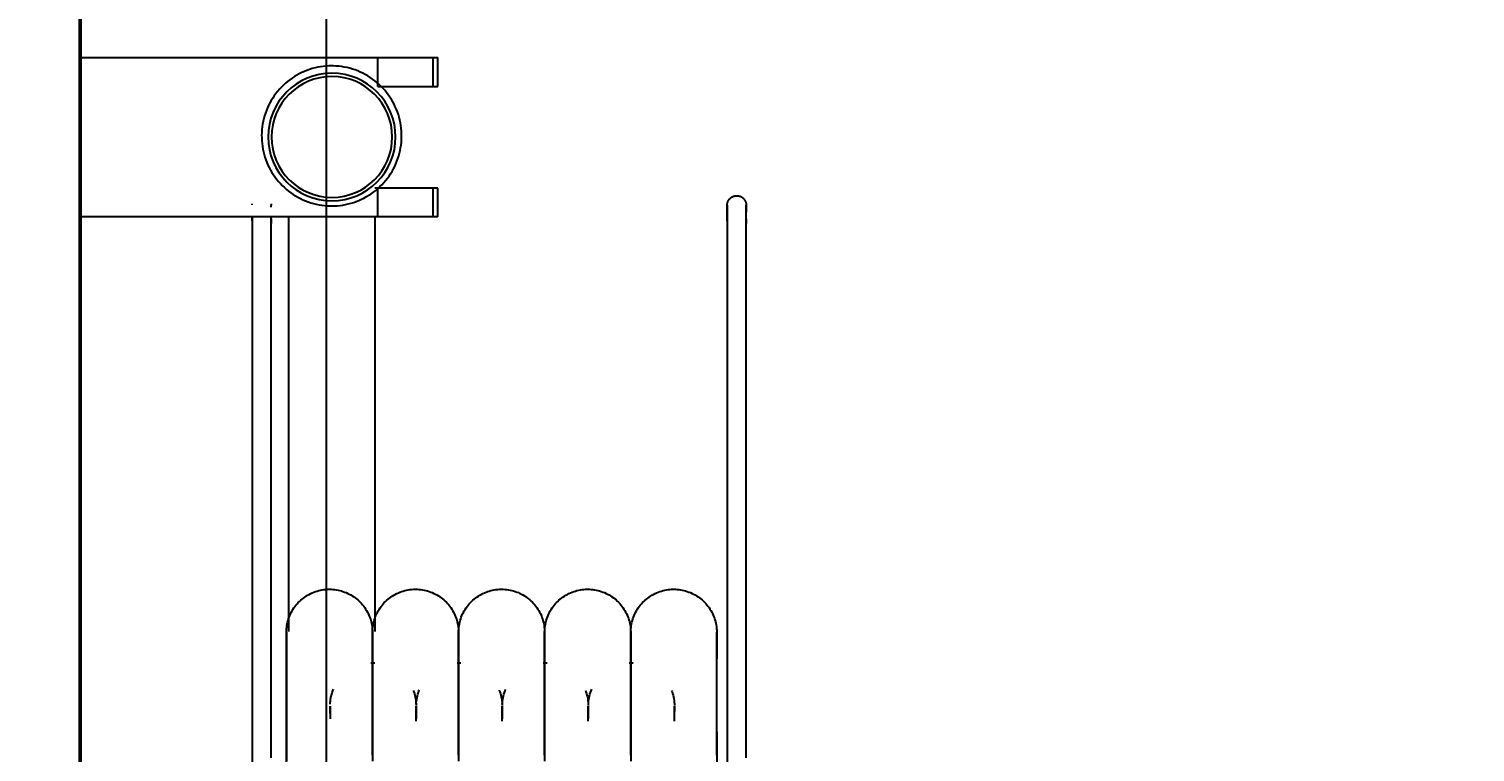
# Model space of a CAD drawing. Header units: millimetres. Extents: x -42700 to 155289, y -7931 to 68797.
# Drawn here: x 18438.7 to 18892.3, y 28455.1 to 28682 of the extents above; entities that cross this region are included whole.
import ezdxf

# ---------------------------------------------------------------- set-up
doc = ezdxf.new("R2010")
doc.units = ezdxf.units.MM
doc.layers.add('01 arquitectura', color=8, linetype='Continuous')
doc.layers.add('__L2_20Q', color=7, linetype='Continuous')
doc.styles.add('QUOTE', font='romans.shx', dxfattribs={"oblique": 20})
doc.dimstyles.new('QUOTE-DIS', dxfattribs={"dimscale": 50, "dimtxt": 2, "dimasz": 2.4, "dimexe": 0, "dimexo": 0, "dimgap": 1, "dimtad": 1, "dimdec": 0, "dimzin": 4, "dimdsep": 46, "dimtxsty": 'QUOTE', "dimblk1": 'CLOSEDBLANK', "dimblk2": 'CLOSEDBLANK', "dimsah": 1, "dimcen": 0.09, "dimclrd": 256, "dimclre": 256, "dimclrt": 9, "dimadec": 0, "dimazin": 0, "dimtfac": 1, "dimtdec": 0, "dimtix": 1, "dimtmove": 0, "dimatfit": 3, "dimldrblk": 'CLOSEDBLANK', "dimfxl": 1, "dimtfill": 1, "dimtolj": 1, "dimtzin": 0, "dimarcsym": 0})

# ---------------------------------------------------------------- blocks, each defined once
blk = doc.blocks.new('_CLOSEDBLANK')
at = {"color": 0, "linetype": 'ByBlock'}
for p, q in [((-1, 0.1667), (0, 0)), ((-1, 0.1667), (-1, -0.1667)), ((0, 0), (-1, -0.1667))]:
    blk.add_line(p, q, dxfattribs=at)
blk = doc.blocks.new('*D391')
at = {"layer": '__L2_20Q', "lineweight": -2, "transparency": 16777216}
for p, q in [((19407, 29255), (18907, 29255)), ((18907, 26560), (18907, 29135)), ((19407, 26440), (18907, 26440))]:
    blk.add_line(p, q, dxfattribs=at)
at = {"layer": '__L2_20Q', "lineweight": -2, "transparency": 16777216, "xscale": 120, "yscale": 120, "zscale": 120}
for p, rotation in [((18907, 29255), 90), ((18907, 26440), 270)]:
    blk.add_blockref('_CLOSEDBLANK', p, dxfattribs=dict(at, rotation=rotation))
at = {"layer": '__L2_20Q', "color": 9, "transparency": 16777216, "insert": (18807, 27847.5), "char_height": 100, "attachment_point": 5, "rotation": 90, "style": 'QUOTE', "bg_fill": 3, "box_fill_scale": 1.1, "bg_fill_color": 256, "bg_fill_true_color": 13158600, "bg_fill_transparency": 0}
blk.add_mtext('\\A1;2815', dxfattribs=at)
blk = doc.blocks.new('*D394')
at = {"layer": '__L2_20Q', "lineweight": -2, "transparency": 16777216}
for p, q in [((19407, 29740), (18532, 29740)), ((18532, 26310), (18532, 29620)), ((19407, 26190), (18532, 26190))]:
    blk.add_line(p, q, dxfattribs=at)
at = {"layer": '__L2_20Q', "lineweight": -2, "transparency": 16777216, "xscale": 120, "yscale": 120, "zscale": 120}
for p, rotation in [((18532, 29740), 90), ((18532, 26190), 270)]:
    blk.add_blockref('_CLOSEDBLANK', p, dxfattribs=dict(at, rotation=rotation))
at = {"layer": '__L2_20Q', "color": 9, "transparency": 16777216, "insert": (18432, 27965), "char_height": 100, "attachment_point": 5, "rotation": 90, "style": 'QUOTE', "bg_fill": 3, "box_fill_scale": 1.1, "bg_fill_color": 256, "bg_fill_true_color": 13158600, "bg_fill_transparency": 0}
blk.add_mtext('\\A1;L2 - 3550', dxfattribs=at)

msp = doc.modelspace()

# ---------------------------------------------------------------- linework, layer by layer
at = {"layer": '01 arquitectura', "color": 8, "lineweight": 50}
msp.add_line((18454.699, 25289.627), (18454.699, 32109.61), dxfattribs=at)
at = {"layer": '01 arquitectura', "color": 8}
for p, q in [((18454.699, 28672.972), (18548.114, 28672.972)), ((18548.114, 28672.972), (18565.434, 28672.972)), ((18548.114, 28663.913), (18548.114, 28672.972)), ((18565.434, 28672.972), (18566.934, 28672.972)), ((18565.434, 28663.905), (18565.434, 28672.972)), ((18566.934, 28663.905), (18566.934, 28672.972)), ((18548.123, 28663.905), (18565.434, 28663.905)), ((18565.434, 28663.905), (18566.934, 28663.905)), ((18548.114, 28632.039), (18547.151, 28632.039)), ((18565.434, 28632.039), (18548.114, 28632.039)), ((18548.114, 28622.972), (18548.114, 28632.039)), ((18566.934, 28632.039), (18565.434, 28632.039)), ((18565.434, 28622.972), (18565.434, 28632.039)), ((18566.934, 28622.972), (18566.934, 28632.039)), ((18514.699, 28626.055), (18514.699, 28626.549)), ((18548.114, 28622.972), (18454.699, 28622.972)), ((18508.699, 28621.735), (18508.699, 28622.972)), ((18514.699, 28622.338), (18514.699, 28620.912)), ((18565.434, 28622.972), (18548.114, 28622.972)), ((18566.934, 28622.972), (18565.434, 28622.972)), ((18663.698, 28622.338), (18663.698, 28620.912)), ((18546.639, 28483.036), (18547.179, 28483.025)), ((18573.639, 28483.036), (18574.179, 28483.025)), ((18600.639, 28483.036), (18601.179, 28483.025)), ((18627.639, 28483.036), (18628.179, 28483.025))]:
    msp.add_line(p, q, dxfattribs=at)
at = {"layer": '01 arquitectura', "color": 8, "flags": 128}
for points in [[(18533.629, 28670.35), (18532.75, 28670.332), (18531.873, 28670.28), (18530.999, 28670.192), (18530.13, 28670.069), (18529.265, 28669.912), (18528.408, 28669.72), (18527.559, 28669.495), (18526.72, 28669.235), (18525.892, 28668.942), (18525.076, 28668.616), (18524.274, 28668.258), (18523.487, 28667.868), (18522.716, 28667.447), (18521.962, 28666.995), (18521.228, 28666.514), (18520.513, 28666.003), (18519.819, 28665.465), (18519.147, 28664.899), (18518.498, 28664.307), (18517.874, 28663.689), (18517.274, 28663.047), (18516.701, 28662.381), (18516.155, 28661.693), (18515.637, 28660.983), (18515.148, 28660.254), (18514.688, 28659.505), (18514.259, 28658.739), (18513.86, 28657.956), (18513.493, 28657.158), (18513.159, 28656.346), (18512.857, 28655.521), (18512.588, 28654.684), (18512.353, 28653.838), (18512.152, 28652.983), (18511.986, 28652.12), (18511.854, 28651.252), (18511.757, 28650.379), (18511.695, 28649.503), (18511.667, 28648.625), (18511.676, 28647.746), (18511.719, 28646.869), (18511.797, 28645.994), (18511.91, 28645.123), (18512.058, 28644.257), (18512.241, 28643.398), (18512.457, 28642.546), (18512.708, 28641.704), (18512.992, 28640.873), (18513.309, 28640.054), (18513.658, 28639.248), (18514.04, 28638.457), (18514.453, 28637.681), (18514.896, 28636.923), (18515.369, 28636.183), (18515.872, 28635.463), (18516.403, 28634.763), (18516.962, 28634.085), (18517.547, 28633.43), (18518.158, 28632.799), (18518.794, 28632.193), (18519.453, 28631.612), (18520.135, 28631.059), (18520.839, 28630.533), (18521.563, 28630.036), (18522.307, 28629.568), (18523.069, 28629.131), (18523.847, 28628.724), (18524.641, 28628.348), (18525.45, 28628.005), (18526.271, 28627.694), (18527.105, 28627.416), (18527.949, 28627.172), (18528.802, 28626.962), (18529.662, 28626.786), (18530.529, 28626.645), (18531.401, 28626.538), (18532.277, 28626.467), (18533.154, 28626.43), (18533.629, 28626.425)], [(18533.629, 28626.425), (18534.507, 28626.443), (18535.384, 28626.495), (18536.258, 28626.583), (18537.128, 28626.706), (18537.992, 28626.863), (18538.849, 28627.055), (18539.698, 28627.28), (18540.537, 28627.54), (18541.365, 28627.833), (18542.181, 28628.159), (18542.983, 28628.517), (18543.77, 28628.907), (18544.541, 28629.328), (18545.295, 28629.78), (18546.029, 28630.261), (18546.744, 28630.772), (18547.438, 28631.31), (18548.11, 28631.876), (18548.759, 28632.468), (18549.383, 28633.086), (18549.983, 28633.728), (18550.556, 28634.394), (18551.102, 28635.082), (18551.62, 28635.792), (18552.109, 28636.521), (18552.569, 28637.27), (18552.998, 28638.036), (18553.397, 28638.819), (18553.764, 28639.617), (18554.098, 28640.429), (18554.4, 28641.254), (18554.669, 28642.091), (18554.904, 28642.937), (18555.105, 28643.792), (18555.271, 28644.655), (18555.403, 28645.523), (18555.5, 28646.396), (18555.563, 28647.272), (18555.59, 28648.15), (18555.582, 28649.029), (18555.538, 28649.906), (18555.46, 28650.781), (18555.347, 28651.652), (18555.199, 28652.518), (18555.017, 28653.377), (18554.8, 28654.229), (18554.549, 28655.071), (18554.265, 28655.902), (18553.948, 28656.721), (18553.599, 28657.527), (18553.217, 28658.318), (18552.805, 28659.094), (18552.361, 28659.852), (18551.888, 28660.592), (18551.385, 28661.312), (18550.854, 28662.012), (18550.295, 28662.69), (18549.71, 28663.345), (18549.099, 28663.976), (18548.463, 28664.582), (18547.804, 28665.163), (18547.122, 28665.716), (18546.418, 28666.242), (18545.694, 28666.739), (18544.95, 28667.207), (18544.189, 28667.645), (18543.41, 28668.051), (18542.616, 28668.427), (18541.807, 28668.77), (18540.986, 28669.081), (18540.152, 28669.359), (18539.308, 28669.603), (18538.456, 28669.813), (18537.595, 28669.989), (18536.728, 28670.13), (18535.856, 28670.237), (18534.98, 28670.308), (18534.103, 28670.345), (18533.629, 28670.35)], [(18657.698, 28626.618), (18657.701, 28626.738), (18657.708, 28626.858), (18657.72, 28626.977), (18657.736, 28627.096), (18657.758, 28627.214), (18657.784, 28627.331), (18657.815, 28627.447), (18657.85, 28627.562), (18657.89, 28627.675), (18657.935, 28627.787), (18657.984, 28627.896), (18658.037, 28628.004), (18658.095, 28628.109), (18658.156, 28628.212), (18658.222, 28628.312), (18658.292, 28628.41), (18658.365, 28628.505), (18658.443, 28628.596), (18658.524, 28628.685), (18658.608, 28628.77), (18658.696, 28628.852), (18658.787, 28628.931), (18658.881, 28629.005), (18658.978, 28629.076), (18659.077, 28629.143), (18659.18, 28629.206), (18659.284, 28629.264), (18659.391, 28629.319), (18659.5, 28629.369), (18659.611, 28629.414), (18659.724, 28629.456), (18659.838, 28629.492), (18659.954, 28629.524), (18660.07, 28629.552), (18660.188, 28629.575), (18660.307, 28629.593), (18660.426, 28629.606), (18660.546, 28629.614), (18660.666, 28629.618), (18660.786, 28629.617), (18660.906, 28629.611), (18661.025, 28629.6), (18661.144, 28629.585), (18661.262, 28629.565), (18661.38, 28629.54), (18661.496, 28629.51), (18661.611, 28629.476), (18661.725, 28629.437), (18661.837, 28629.394), (18661.947, 28629.346), (18662.055, 28629.294), (18662.161, 28629.238), (18662.264, 28629.177), (18662.365, 28629.112), (18662.464, 28629.044), (18662.559, 28628.971), (18662.652, 28628.895), (18662.741, 28628.815), (18662.828, 28628.732), (18662.91, 28628.645), (18662.99, 28628.555), (18663.065, 28628.461), (18663.137, 28628.365), (18663.205, 28628.266), (18663.269, 28628.165), (18663.329, 28628.061), (18663.384, 28627.954), (18663.435, 28627.846), (18663.482, 28627.736), (18663.525, 28627.623), (18663.563, 28627.509), (18663.596, 28627.394), (18663.625, 28627.278), (18663.649, 28627.16), (18663.668, 28627.042), (18663.683, 28626.923), (18663.692, 28626.803), (18663.697, 28626.683), (18663.698, 28626.618)], [(18508.701, 28626.738), (18508.708, 28626.858), (18508.72, 28626.977), (18508.737, 28627.096)], [(18514.669, 28627.042), (18514.683, 28626.923), (18514.693, 28626.803), (18514.698, 28626.683)], [(18657.698, 28621.735), (18657.698, 28623.646), (18657.698, 28625.087), (18657.698, 28626.055), (18657.698, 28626.549), (18657.698, 28626.618)], [(18657.698, 28626.618), (18657.698, 28626.381), (18657.698, 28625.668), (18657.698, 28624.482), (18657.698, 28622.825), (18657.698, 28620.698), (18657.698, 28618.106), (18657.698, 28615.052), (18657.698, 28611.541), (18657.698, 28607.58), (18657.698, 28603.173), (18657.698, 28598.33), (18657.698, 28593.056), (18657.698, 28587.361), (18657.698, 28581.253), (18657.698, 28574.743), (18657.698, 28567.841), (18657.698, 28560.558), (18657.698, 28552.905), (18657.698, 28544.895), (18657.698, 28536.54), (18657.698, 28527.855), (18657.698, 28518.852), (18657.698, 28509.547), (18657.698, 28499.954), (18657.698, 28490.088), (18657.698, 28479.966), (18657.698, 28469.603), (18657.698, 28459.016), (18657.698, 28448.223)], [(18663.698, 28626.618), (18663.698, 28626.381), (18663.698, 28625.668), (18663.698, 28624.482)], [(18663.698, 28453.214), (18663.698, 28463.915), (18663.698, 28474.401), (18663.698, 28484.655), (18663.698, 28494.661), (18663.698, 28504.403), (18663.698, 28513.866), (18663.698, 28523.034), (18663.698, 28531.892), (18663.698, 28540.427), (18663.698, 28548.624), (18663.698, 28556.472), (18663.698, 28563.956), (18663.698, 28571.065), (18663.698, 28577.788), (18663.698, 28584.114), (18663.698, 28590.033), (18663.698, 28595.536), (18663.698, 28600.613), (18663.698, 28605.256), (18663.698, 28609.458), (18663.698, 28613.213), (18663.698, 28616.514), (18663.698, 28619.356), (18663.698, 28621.735), (18663.698, 28623.646), (18663.698, 28625.087), (18663.698, 28626.055), (18663.698, 28626.549), (18663.698, 28626.618)], [(18508.699, 28622.825), (18508.699, 28620.698), (18508.699, 28618.106), (18508.699, 28615.052), (18508.699, 28611.541), (18508.699, 28607.58), (18508.699, 28603.173), (18508.699, 28598.33), (18508.699, 28593.056), (18508.699, 28587.361), (18508.699, 28581.253), (18508.699, 28574.743), (18508.699, 28567.841), (18508.699, 28560.558), (18508.699, 28552.905), (18508.699, 28544.895), (18508.699, 28536.54), (18508.699, 28527.855), (18508.699, 28518.852), (18508.699, 28509.547), (18508.699, 28499.954), (18508.699, 28490.088), (18508.699, 28479.966), (18508.699, 28469.603), (18508.699, 28459.016), (18508.699, 28448.223)], [(18514.699, 28453.214), (18514.699, 28463.915), (18514.699, 28474.401), (18514.699, 28484.655), (18514.699, 28494.661), (18514.699, 28504.403), (18514.699, 28513.866), (18514.699, 28523.034), (18514.699, 28531.892), (18514.699, 28540.427), (18514.699, 28548.624), (18514.699, 28556.472), (18514.699, 28563.956), (18514.699, 28571.065), (18514.699, 28577.788), (18514.699, 28584.114), (18514.699, 28590.033), (18514.699, 28595.536), (18514.699, 28600.613), (18514.699, 28605.256), (18514.699, 28609.458), (18514.699, 28613.213), (18514.699, 28616.514), (18514.699, 28619.356), (18514.699, 28621.735), (18514.699, 28622.972)], [(18520.15, 28492.93), (18520.15, 28498.667), (18520.15, 28507.501), (18520.15, 28516.174), (18520.15, 28524.673), (18520.15, 28532.985), (18520.15, 28541.096), (18520.15, 28548.992), (18520.15, 28556.662), (18520.15, 28564.093), (18520.15, 28571.273), (18520.15, 28578.191), (18520.15, 28584.836), (18520.15, 28591.196), (18520.15, 28597.263), (18520.15, 28603.025), (18520.15, 28608.475), (18520.15, 28613.602), (18520.15, 28618.4), (18520.15, 28622.86)], [(18547.15, 28622.972), (18547.15, 28620.85), (18547.15, 28616.234), (18547.15, 28611.283), (18547.15, 28606.006), (18547.15, 28600.412), (18547.15, 28594.508), (18547.15, 28588.305), (18547.15, 28581.813), (18547.15, 28575.041), (18547.15, 28568.001), (18547.15, 28560.704), (18547.15, 28553.162), (18547.15, 28545.386), (18547.15, 28537.389), (18547.15, 28529.184), (18547.15, 28520.785), (18547.15, 28512.203), (18547.15, 28503.454), (18547.15, 28494.552), (18547.15, 28492.93)], [(18519.438, 28492.653), (18519.449, 28493.193), (18519.482, 28493.732), (18519.535, 28494.269), (18519.611, 28494.804), (18519.707, 28495.335), (18519.825, 28495.862), (18519.964, 28496.384), (18520.124, 28496.899), (18520.304, 28497.408), (18520.504, 28497.91), (18520.724, 28498.403), (18520.964, 28498.887), (18521.223, 28499.361), (18521.5, 28499.824), (18521.796, 28500.275), (18522.11, 28500.715), (18522.441, 28501.141), (18522.789, 28501.554), (18523.153, 28501.953), (18523.533, 28502.337), (18523.928, 28502.705), (18524.337, 28503.058), (18524.76, 28503.393), (18525.196, 28503.712), (18525.644, 28504.013), (18526.104, 28504.295), (18526.575, 28504.559), (18527.057, 28504.804), (18527.547, 28505.03), (18528.046, 28505.235), (18528.554, 28505.421), (18529.068, 28505.586), (18529.588, 28505.73), (18530.114, 28505.854), (18530.644, 28505.956), (18531.178, 28506.037), (18531.714, 28506.097), (18532.253, 28506.135), (18532.793, 28506.152), (18532.938, 28506.153)], [(18532.938, 28506.153), (18533.478, 28506.142), (18534.017, 28506.11), (18534.554, 28506.056), (18535.089, 28505.98), (18535.62, 28505.884), (18536.147, 28505.766), (18536.669, 28505.627), (18537.185, 28505.467), (18537.694, 28505.287), (18538.195, 28505.087), (18538.688, 28504.867), (18539.172, 28504.627), (18539.646, 28504.368), (18540.109, 28504.091), (18540.561, 28503.795), (18541, 28503.481), (18541.427, 28503.15), (18541.84, 28502.802), (18542.239, 28502.438), (18542.623, 28502.058), (18542.991, 28501.663), (18543.343, 28501.254), (18543.679, 28500.831), (18543.997, 28500.395), (18544.298, 28499.947), (18544.581, 28499.487), (18544.845, 28499.016), (18545.09, 28498.534), (18545.315, 28498.044), (18545.521, 28497.545), (18545.706, 28497.038), (18545.871, 28496.523), (18546.016, 28496.003), (18546.139, 28495.477), (18546.242, 28494.947), (18546.323, 28494.413), (18546.383, 28493.877), (18546.421, 28493.338), (18546.437, 28492.799), (18546.438, 28492.653)], [(18546.438, 28492.653), (18546.449, 28493.193), (18546.481, 28493.732), (18546.535, 28494.269), (18546.611, 28494.804), (18546.707, 28495.335), (18546.825, 28495.862), (18546.964, 28496.384), (18547.124, 28496.899), (18547.304, 28497.408), (18547.504, 28497.91), (18547.724, 28498.403), (18547.964, 28498.887), (18548.223, 28499.361), (18548.5, 28499.824), (18548.796, 28500.275), (18549.11, 28500.715), (18549.441, 28501.141), (18549.789, 28501.554), (18550.153, 28501.953), (18550.533, 28502.337), (18550.927, 28502.705), (18551.337, 28503.058), (18551.76, 28503.393), (18552.196, 28503.712), (18552.644, 28504.013), (18553.104, 28504.295), (18553.575, 28504.559), (18554.057, 28504.804), (18554.547, 28505.03), (18555.046, 28505.235), (18555.553, 28505.421), (18556.068, 28505.586), (18556.588, 28505.73), (18557.114, 28505.854), (18557.644, 28505.956), (18558.178, 28506.037), (18558.714, 28506.097), (18559.253, 28506.135), (18559.792, 28506.152), (18559.938, 28506.153)], [(18559.938, 28506.153), (18560.478, 28506.142), (18561.017, 28506.11), (18561.554, 28506.056), (18562.089, 28505.98), (18562.62, 28505.884), (18563.147, 28505.766), (18563.669, 28505.627), (18564.185, 28505.467), (18564.694, 28505.287), (18565.195, 28505.087), (18565.688, 28504.867), (18566.172, 28504.627), (18566.646, 28504.368), (18567.109, 28504.091), (18567.561, 28503.795), (18568, 28503.481), (18568.427, 28503.15), (18568.84, 28502.802), (18569.239, 28502.438), (18569.623, 28502.058), (18569.991, 28501.663), (18570.343, 28501.254), (18570.679, 28500.831), (18570.997, 28500.395), (18571.298, 28499.947), (18571.581, 28499.487), (18571.845, 28499.016), (18572.09, 28498.534), (18572.315, 28498.044), (18572.521, 28497.545), (18572.706, 28497.038), (18572.871, 28496.523), (18573.016, 28496.003), (18573.139, 28495.477), (18573.242, 28494.947), (18573.323, 28494.413), (18573.383, 28493.877), (18573.421, 28493.338), (18573.437, 28492.799), (18573.438, 28492.653)], [(18573.438, 28492.653), (18573.449, 28493.193), (18573.481, 28493.732), (18573.535, 28494.269), (18573.611, 28494.804), (18573.707, 28495.335), (18573.825, 28495.862), (18573.964, 28496.384), (18574.124, 28496.899), (18574.304, 28497.408), (18574.504, 28497.91), (18574.724, 28498.403), (18574.964, 28498.887), (18575.223, 28499.361), (18575.5, 28499.824), (18575.796, 28500.275), (18576.11, 28500.715), (18576.441, 28501.141), (18576.789, 28501.554), (18577.153, 28501.953), (18577.533, 28502.337), (18577.927, 28502.705), (18578.337, 28503.058), (18578.76, 28503.393), (18579.196, 28503.712), (18579.644, 28504.013), (18580.104, 28504.295), (18580.575, 28504.559), (18581.056, 28504.804), (18581.547, 28505.03), (18582.046, 28505.235), (18582.553, 28505.421), (18583.068, 28505.586), (18583.588, 28505.73), (18584.113, 28505.854), (18584.644, 28505.956), (18585.177, 28506.037), (18585.714, 28506.097), (18586.253, 28506.135), (18586.792, 28506.152), (18586.938, 28506.153)], [(18586.938, 28506.153), (18587.478, 28506.142), (18588.017, 28506.11), (18588.554, 28506.056), (18589.089, 28505.98), (18589.62, 28505.884), (18590.147, 28505.766), (18590.669, 28505.627), (18591.185, 28505.467), (18591.694, 28505.287), (18592.195, 28505.087), (18592.688, 28504.867), (18593.172, 28504.627), (18593.646, 28504.368), (18594.109, 28504.091), (18594.561, 28503.795), (18595, 28503.481), (18595.427, 28503.15), (18595.84, 28502.802), (18596.239, 28502.438), (18596.622, 28502.058), (18596.991, 28501.663), (18597.343, 28501.254), (18597.679, 28500.831), (18597.997, 28500.395), (18598.298, 28499.947), (18598.581, 28499.487), (18598.845, 28499.016), (18599.089, 28498.534), (18599.315, 28498.044), (18599.521, 28497.545), (18599.706, 28497.038), (18599.871, 28496.523), (18600.016, 28496.003), (18600.139, 28495.477), (18600.242, 28494.947), (18600.323, 28494.413), (18600.383, 28493.877), (18600.421, 28493.338), (18600.437, 28492.799), (18600.438, 28492.653)], [(18600.438, 28492.653), (18600.449, 28493.193), (18600.481, 28493.732), (18600.535, 28494.269), (18600.611, 28494.804), (18600.707, 28495.335), (18600.825, 28495.862), (18600.964, 28496.384), (18601.123, 28496.899), (18601.304, 28497.408), (18601.504, 28497.91), (18601.724, 28498.403), (18601.964, 28498.887), (18602.223, 28499.361), (18602.5, 28499.824), (18602.796, 28500.275), (18603.11, 28500.715), (18603.441, 28501.141), (18603.789, 28501.554), (18604.153, 28501.953), (18604.533, 28502.337), (18604.927, 28502.705), (18605.337, 28503.058), (18605.76, 28503.393), (18606.196, 28503.712), (18606.644, 28504.013), (18607.104, 28504.295), (18607.575, 28504.559), (18608.056, 28504.804), (18608.547, 28505.03), (18609.046, 28505.235), (18609.553, 28505.421), (18610.067, 28505.586), (18610.588, 28505.73), (18611.113, 28505.854), (18611.644, 28505.956), (18612.177, 28506.037), (18612.714, 28506.097), (18613.253, 28506.135), (18613.792, 28506.152), (18613.938, 28506.153)], [(18613.938, 28506.153), (18614.478, 28506.142), (18615.017, 28506.11), (18615.554, 28506.056), (18616.089, 28505.98), (18616.62, 28505.884), (18617.147, 28505.766), (18617.669, 28505.627), (18618.185, 28505.467), (18618.694, 28505.287), (18619.195, 28505.087), (18619.688, 28504.867), (18620.172, 28504.627), (18620.646, 28504.368), (18621.109, 28504.091), (18621.561, 28503.795), (18622, 28503.481), (18622.427, 28503.15), (18622.84, 28502.802), (18623.239, 28502.438), (18623.622, 28502.058), (18623.991, 28501.663), (18624.343, 28501.254), (18624.679, 28500.831), (18624.997, 28500.395), (18625.298, 28499.947), (18625.581, 28499.487), (18625.844, 28499.016), (18626.089, 28498.534), (18626.315, 28498.044), (18626.521, 28497.545), (18626.706, 28497.038), (18626.871, 28496.523), (18627.016, 28496.003), (18627.139, 28495.477), (18627.242, 28494.947), (18627.323, 28494.413), (18627.382, 28493.877), (18627.421, 28493.338), (18627.437, 28492.799), (18627.438, 28492.653)], [(18627.438, 28492.653), (18627.449, 28493.193), (18627.481, 28493.732), (18627.535, 28494.269), (18627.61, 28494.804), (18627.707, 28495.335), (18627.825, 28495.862), (18627.964, 28496.384), (18628.123, 28496.899), (18628.303, 28497.408), (18628.504, 28497.91), (18628.724, 28498.403), (18628.964, 28498.887), (18629.222, 28499.361), (18629.5, 28499.824), (18629.796, 28500.275), (18630.11, 28500.715), (18630.441, 28501.141), (18630.789, 28501.554), (18631.153, 28501.953), (18631.533, 28502.337), (18631.927, 28502.705), (18632.337, 28503.058), (18632.759, 28503.393), (18633.196, 28503.712), (18633.644, 28504.013), (18634.104, 28504.295), (18634.575, 28504.559), (18635.056, 28504.804), (18635.547, 28505.03), (18636.046, 28505.235), (18636.553, 28505.421), (18637.067, 28505.586), (18637.588, 28505.73), (18638.113, 28505.854), (18638.643, 28505.956), (18639.177, 28506.037), (18639.714, 28506.097), (18640.253, 28506.135), (18640.792, 28506.152), (18640.938, 28506.153)], [(18640.938, 28506.153), (18641.478, 28506.142), (18642.017, 28506.11), (18642.554, 28506.056), (18643.089, 28505.98), (18643.62, 28505.884), (18644.147, 28505.766), (18644.669, 28505.627), (18645.185, 28505.467), (18645.694, 28505.287), (18646.195, 28505.087), (18646.688, 28504.867), (18647.172, 28504.627), (18647.646, 28504.368), (18648.109, 28504.091), (18648.561, 28503.795), (18649, 28503.481), (18649.427, 28503.15), (18649.84, 28502.802), (18650.238, 28502.438), (18650.622, 28502.058), (18650.991, 28501.663), (18651.343, 28501.254), (18651.679, 28500.831), (18651.997, 28500.395), (18652.298, 28499.947), (18652.58, 28499.487), (18652.844, 28499.016), (18653.089, 28498.534), (18653.315, 28498.044), (18653.521, 28497.545), (18653.706, 28497.038), (18653.871, 28496.523), (18654.016, 28496.003), (18654.139, 28495.477), (18654.242, 28494.947), (18654.323, 28494.413), (18654.382, 28493.877), (18654.421, 28493.338), (18654.437, 28492.799), (18654.438, 28492.653)], [(18519.438, 28432.448), (18519.438, 28435.791), (18519.438, 28440.654), (18519.438, 28445.339), (18519.438, 28449.839), (18519.438, 28454.147), (18519.438, 28458.255), (18519.438, 28462.158), (18519.438, 28465.848), (18519.438, 28469.321), (18519.438, 28472.57), (18519.438, 28475.59), (18519.438, 28478.377), (18519.438, 28480.926), (18519.438, 28483.233), (18519.438, 28485.294), (18519.438, 28487.106), (18519.438, 28488.666), (18519.438, 28489.972), (18519.438, 28491.021), (18519.438, 28491.812), (18519.438, 28492.344), (18519.438, 28492.615), (18519.438, 28492.653)], [(18519.438, 28492.653), (18519.438, 28492.522), (18519.438, 28492.131), (18519.438, 28491.48), (18519.438, 28490.57), (18519.438, 28489.403), (18519.438, 28487.98), (18519.438, 28486.303), (18519.438, 28484.376), (18519.438, 28482.202), (18519.438, 28479.783), (18519.438, 28477.124), (18519.438, 28474.229), (18519.438, 28471.103), (18519.438, 28467.75), (18519.438, 28464.177), (18519.438, 28460.388), (18519.438, 28456.39), (18519.438, 28452.189)], [(18546.438, 28484.049), (18546.438, 28485.294), (18546.438, 28487.106), (18546.438, 28488.666), (18546.438, 28489.972), (18546.438, 28491.021), (18546.438, 28491.812), (18546.438, 28492.344), (18546.438, 28492.615), (18546.438, 28492.653)], [(18546.438, 28492.653), (18546.438, 28492.522), (18546.438, 28492.131), (18546.438, 28491.48), (18546.438, 28490.57), (18546.438, 28489.403), (18546.438, 28487.98), (18546.438, 28486.303), (18546.438, 28484.376), (18546.438, 28482.202), (18546.438, 28479.783), (18546.438, 28477.124), (18546.438, 28474.229), (18546.438, 28471.103), (18546.438, 28467.75), (18546.438, 28464.177), (18546.438, 28460.388), (18546.438, 28456.39), (18546.438, 28452.189)], [(18546.438, 28492.653), (18546.438, 28492.522), (18546.438, 28492.131), (18546.438, 28491.48), (18546.438, 28490.57), (18546.438, 28489.403), (18546.438, 28487.98), (18546.438, 28486.303), (18546.438, 28484.376)], [(18546.438, 28454.147), (18546.438, 28458.255), (18546.438, 28462.158), (18546.438, 28465.848), (18546.438, 28469.321), (18546.438, 28472.57), (18546.438, 28475.59), (18546.438, 28478.377), (18546.438, 28480.926), (18546.438, 28483.233), (18546.438, 28485.294), (18546.438, 28487.106), (18546.438, 28488.666), (18546.438, 28489.972), (18546.438, 28491.021), (18546.438, 28491.812), (18546.438, 28492.344), (18546.438, 28492.615), (18546.438, 28492.653)], [(18573.438, 28484.049), (18573.438, 28485.294), (18573.438, 28487.106), (18573.438, 28488.666), (18573.438, 28489.972), (18573.438, 28491.021), (18573.438, 28491.812), (18573.438, 28492.344), (18573.438, 28492.615), (18573.438, 28492.653)], [(18573.438, 28492.653), (18573.438, 28492.522), (18573.438, 28492.131), (18573.438, 28491.48), (18573.438, 28490.57), (18573.438, 28489.403), (18573.438, 28487.98), (18573.438, 28486.303), (18573.438, 28484.376), (18573.438, 28482.202), (18573.438, 28479.783), (18573.438, 28477.124), (18573.438, 28474.229), (18573.438, 28471.103), (18573.438, 28467.75), (18573.438, 28464.177), (18573.438, 28460.388), (18573.438, 28456.39), (18573.438, 28452.189)], [(18573.438, 28492.653), (18573.438, 28492.522), (18573.438, 28492.131), (18573.438, 28491.48), (18573.438, 28490.57), (18573.438, 28489.403), (18573.438, 28487.98), (18573.438, 28486.303), (18573.438, 28484.376)], [(18573.438, 28454.147), (18573.438, 28458.255), (18573.438, 28462.158), (18573.438, 28465.848), (18573.438, 28469.321), (18573.438, 28472.57), (18573.438, 28475.59), (18573.438, 28478.377), (18573.438, 28480.926), (18573.438, 28483.233), (18573.438, 28485.294), (18573.438, 28487.106), (18573.438, 28488.666), (18573.438, 28489.972), (18573.438, 28491.021), (18573.438, 28491.812), (18573.438, 28492.344), (18573.438, 28492.615), (18573.438, 28492.653)], [(18600.438, 28484.049), (18600.438, 28485.294), (18600.438, 28487.106), (18600.438, 28488.666), (18600.438, 28489.972), (18600.438, 28491.021), (18600.438, 28491.812), (18600.438, 28492.344), (18600.438, 28492.615), (18600.438, 28492.653)], [(18600.438, 28492.653), (18600.438, 28492.522), (18600.438, 28492.131), (18600.438, 28491.48), (18600.438, 28490.57), (18600.438, 28489.403), (18600.438, 28487.98), (18600.438, 28486.303), (18600.438, 28484.376), (18600.438, 28482.202), (18600.438, 28479.783), (18600.438, 28477.124), (18600.438, 28474.229), (18600.438, 28471.103), (18600.438, 28467.75), (18600.438, 28464.177), (18600.438, 28460.388), (18600.438, 28456.39), (18600.438, 28452.189)], [(18600.438, 28492.653), (18600.438, 28492.522), (18600.438, 28492.131), (18600.438, 28491.48), (18600.438, 28490.57), (18600.438, 28489.403), (18600.438, 28487.98), (18600.438, 28486.303), (18600.438, 28484.376)], [(18600.438, 28454.147), (18600.438, 28458.255), (18600.438, 28462.158), (18600.438, 28465.848), (18600.438, 28469.321), (18600.438, 28472.57), (18600.438, 28475.59), (18600.438, 28478.377), (18600.438, 28480.926), (18600.438, 28483.233), (18600.438, 28485.294), (18600.438, 28487.106), (18600.438, 28488.666), (18600.438, 28489.972), (18600.438, 28491.021), (18600.438, 28491.812), (18600.438, 28492.344), (18600.438, 28492.615), (18600.438, 28492.653)], [(18627.438, 28484.049), (18627.438, 28485.294), (18627.438, 28487.106), (18627.438, 28488.666), (18627.438, 28489.972), (18627.438, 28491.021), (18627.438, 28491.812), (18627.438, 28492.344), (18627.438, 28492.615), (18627.438, 28492.653)], [(18627.438, 28492.653), (18627.438, 28492.522), (18627.438, 28492.131), (18627.438, 28491.48), (18627.438, 28490.57), (18627.438, 28489.403), (18627.438, 28487.98), (18627.438, 28486.303), (18627.438, 28484.376), (18627.438, 28482.202), (18627.438, 28479.783), (18627.438, 28477.124), (18627.438, 28474.229), (18627.438, 28471.103), (18627.438, 28467.75), (18627.438, 28464.177), (18627.438, 28460.388), (18627.438, 28456.39), (18627.438, 28452.189)], [(18627.438, 28492.653), (18627.438, 28492.522), (18627.438, 28492.131), (18627.438, 28491.48), (18627.438, 28490.57), (18627.438, 28489.403), (18627.438, 28487.98), (18627.438, 28486.303), (18627.438, 28484.376)], [(18627.438, 28454.147), (18627.438, 28458.255), (18627.438, 28462.158), (18627.438, 28465.848), (18627.438, 28469.321), (18627.438, 28472.57), (18627.438, 28475.59), (18627.438, 28478.377), (18627.438, 28480.926), (18627.438, 28483.233), (18627.438, 28485.294), (18627.438, 28487.106), (18627.438, 28488.666), (18627.438, 28489.972), (18627.438, 28491.021), (18627.438, 28491.812), (18627.438, 28492.344), (18627.438, 28492.615), (18627.438, 28492.653)], [(18654.438, 28492.653), (18654.438, 28492.522), (18654.438, 28492.131), (18654.438, 28491.48), (18654.438, 28490.57), (18654.438, 28489.403), (18654.438, 28487.98), (18654.438, 28486.303), (18654.438, 28484.376)], [(18654.438, 28454.147), (18654.438, 28458.255), (18654.438, 28462.158), (18654.438, 28465.848), (18654.438, 28469.321), (18654.438, 28472.57), (18654.438, 28475.59), (18654.438, 28478.377), (18654.438, 28480.926), (18654.438, 28483.233), (18654.438, 28485.294), (18654.438, 28487.106), (18654.438, 28488.666), (18654.438, 28489.972), (18654.438, 28491.021), (18654.438, 28491.812), (18654.438, 28492.344), (18654.438, 28492.615), (18654.438, 28492.653)], [(18545.954, 28483.019), (18546.494, 28483.035), (18546.639, 28483.036)], [(18572.954, 28483.019), (18573.494, 28483.035), (18573.639, 28483.036)], [(18599.954, 28483.019), (18600.494, 28483.035), (18600.639, 28483.036)], [(18626.954, 28483.019), (18627.494, 28483.035), (18627.639, 28483.036)], [(18533.15, 28470.076), (18533.183, 28470.615), (18533.237, 28471.152), (18533.312, 28471.687), (18533.409, 28472.218), (18533.526, 28472.745), (18533.665, 28473.267), (18533.825, 28473.783), (18534.005, 28474.292), (18534.205, 28474.793)], [(18559.222, 28474.428), (18559.408, 28473.921), (18559.573, 28473.407), (18559.717, 28472.886), (18559.841, 28472.361), (18559.943, 28471.831), (18560.024, 28471.297), (18560.084, 28470.76), (18560.122, 28470.222), (18560.139, 28469.682)], [(18560.15, 28470.076), (18560.183, 28470.615), (18560.237, 28471.152), (18560.312, 28471.687), (18560.409, 28472.218), (18560.526, 28472.745), (18560.665, 28473.267), (18560.825, 28473.783), (18561.005, 28474.292), (18561.125, 28474.591)], [(18586.213, 28474.448), (18586.222, 28474.428), (18586.407, 28473.921), (18586.573, 28473.407), (18586.717, 28472.886), (18586.841, 28472.361), (18586.943, 28471.831), (18587.024, 28471.297), (18587.084, 28470.76), (18587.122, 28470.222), (18587.139, 28469.682)], [(18587.15, 28470.076), (18587.183, 28470.615), (18587.236, 28471.152), (18587.312, 28471.687), (18587.408, 28472.218), (18587.526, 28472.745), (18587.665, 28473.267), (18587.825, 28473.783), (18588.005, 28474.292), (18588.205, 28474.793)], [(18613.222, 28474.428), (18613.407, 28473.921), (18613.573, 28473.407), (18613.717, 28472.886), (18613.84, 28472.361), (18613.943, 28471.831), (18614.024, 28471.297), (18614.084, 28470.76), (18614.122, 28470.222), (18614.139, 28469.682)], [(18614.15, 28470.076), (18614.182, 28470.615), (18614.236, 28471.152), (18614.312, 28471.687), (18614.408, 28472.218), (18614.526, 28472.745), (18614.665, 28473.267), (18614.825, 28473.783), (18615.005, 28474.292), (18615.205, 28474.793)], [(18640.222, 28474.428), (18640.407, 28473.921), (18640.572, 28473.407), (18640.717, 28472.886), (18640.84, 28472.361), (18640.943, 28471.831), (18641.024, 28471.297), (18641.084, 28470.76), (18641.122, 28470.222), (18641.138, 28469.682)], [(18533.14, 28467.235), (18533.14, 28468.136), (18533.14, 28468.815), (18533.14, 28469.271), (18533.14, 28469.503)], [(18533.14, 28469.424), (18533.14, 28469.089), (18533.14, 28468.53), (18533.14, 28467.749), (18533.14, 28466.747), (18533.14, 28465.526)], [(18560.139, 28467.235), (18560.139, 28468.136), (18560.139, 28468.815), (18560.139, 28469.271), (18560.139, 28469.503)], [(18560.139, 28464.776), (18560.139, 28466.115), (18560.139, 28467.235), (18560.139, 28468.136), (18560.139, 28468.815), (18560.139, 28469.271), (18560.139, 28469.503)], [(18560.139, 28469.424), (18560.139, 28469.089), (18560.139, 28468.53), (18560.139, 28467.749), (18560.139, 28466.747), (18560.139, 28465.526)], [(18560.139, 28469.424), (18560.139, 28469.089), (18560.139, 28468.53), (18560.139, 28467.749)], [(18587.139, 28467.235), (18587.139, 28468.136), (18587.139, 28468.815), (18587.139, 28469.271), (18587.139, 28469.503)], [(18587.139, 28464.776), (18587.139, 28466.115), (18587.139, 28467.235), (18587.139, 28468.136), (18587.139, 28468.815), (18587.139, 28469.271), (18587.139, 28469.503)], [(18587.139, 28469.424), (18587.139, 28469.089), (18587.139, 28468.53), (18587.139, 28467.749), (18587.139, 28466.747), (18587.139, 28465.526)], [(18587.139, 28469.424), (18587.139, 28469.089), (18587.139, 28468.53), (18587.139, 28467.749)], [(18614.139, 28467.235), (18614.139, 28468.136), (18614.139, 28468.815), (18614.139, 28469.271), (18614.139, 28469.503)], [(18614.139, 28464.776), (18614.139, 28466.115), (18614.139, 28467.235), (18614.139, 28468.136), (18614.139, 28468.815), (18614.139, 28469.271), (18614.139, 28469.503)], [(18614.139, 28469.424), (18614.139, 28469.089), (18614.139, 28468.53), (18614.139, 28467.749), (18614.139, 28466.747), (18614.139, 28465.526)], [(18614.139, 28469.424), (18614.139, 28469.089), (18614.139, 28468.53), (18614.139, 28467.749)], [(18641.139, 28464.776), (18641.139, 28466.115), (18641.139, 28467.235), (18641.139, 28468.136), (18641.139, 28468.815), (18641.139, 28469.271), (18641.139, 28469.503)], [(18641.139, 28469.424), (18641.139, 28469.089), (18641.139, 28468.53), (18641.139, 28467.749)], [(18654.438, 28461.428), (18654.438, 28460.388), (18654.438, 28456.39), (18654.438, 28452.189), (18654.438, 28447.792), (18654.438, 28444.092)]]:
    msp.add_lwpolyline(points, dxfattribs=at)
at = {"layer": '01 arquitectura', "color": 8}
for radius, start, end in [(20, 90, 270), (18.95, 90, 270), (20, 270, 90), (18.95, 270, 90)]:
    msp.add_arc((18533.697, 28648.054), radius, start, end, dxfattribs=at)

# ---------------------------------------------------------------- dimensions: what is measured, and where the dimension line sits
at = {"layer": '__L2_20Q', "color": 254}
dim = msp.add_aligned_dim(p1=(19407, 26440, 2495), p2=(19407, 29255, 2495), distance=500, dimstyle='QUOTE-DIS', override={"dimscale": 50, "dimlfac": 1}, dxfattribs=at)
dim.commit()
dim.dimension.update_dxf_attribs({"geometry": '*D391', "text_midpoint": (18807, 27847.5, 2495)})

# ---------------------------------------------------------------- next in the draw order: dimensions: what is measured, and where the dimension line sits
dim = msp.add_aligned_dim(p1=(19407, 26190, 2495), p2=(19407, 29740, 2495), distance=875, text='L2 - <>', dimstyle='QUOTE-DIS', override={"dimscale": 50, "dimlfac": 1}, dxfattribs=at)
dim.commit()
dim.dimension.update_dxf_attribs({"geometry": '*D394', "text_midpoint": (18432, 27965, 2495)})

doc.saveas('drawing.dxf')
